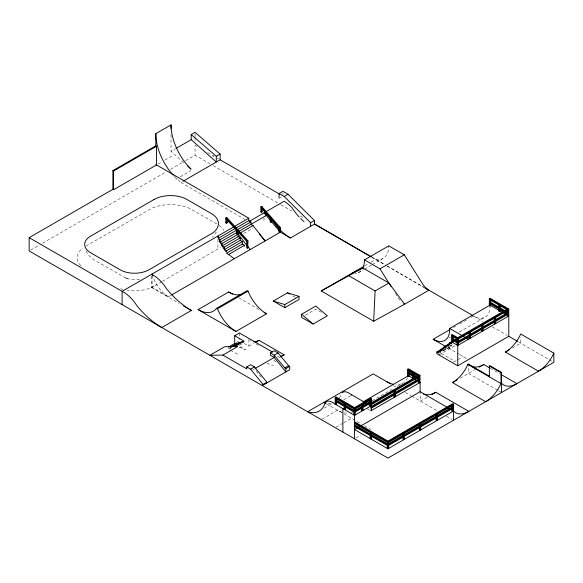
<?xml version="1.0" encoding="UTF-8"?>
<svg xmlns="http://www.w3.org/2000/svg" width="583" height="583" viewBox="0 0 583 583"><rect width="100%" height="100%" fill="white"/><g stroke="black" fill="none" stroke-linecap="round" stroke-linejoin="round"><path stroke-width="0.44" stroke-dasharray="2.92 2.19" d="M216.329 232.012L212.365 237.47M162.555 281.283L220.323 247.513M183.696 162.621L171.023 151.325L175.68 148.636M158.044 164.063L161.848 161.87M164.887 160.114L171.73 156.164M30.724 250.049L39.374 245.057M42.515 243.242L165.958 171.97M170.673 169.245L184.826 161.076M185.613 160.624L195.05 155.18L210.018 163.816M212.759 156.616L214.296 155.734M175.716 179.469L177.232 178.595M180.278 176.838L190.925 170.688M174.157 176.292L180.905 182.464L182.479 181.561M85.963 246.062L151.799 208.255A30.812 17.789 0 0 1 189.307 208.255L217.182 224.142M279.825 197.819L281.363 196.937M243.621 233.499L253.044 228.055M151.689 276.036L151.689 287.557L161.775 281.735M152.112 275.788L152.112 287.317L168.465 296.754L170.812 295.399M364.754 265.833L367.895 264.026M371.028 262.212L375.736 259.493L377.587 259.697A27.437 15.843 60 0 0 388.803 245.866M236.064 342.666L239.467 340.698L239.467 338.125M358.246 272.757L363.741 269.586M364.521 269.135L371.582 265.061M372.362 264.609L382.557 258.721M229.002 349.436L229.002 348.117L230.562 349.02L232.143 348.109M239.409 345.391L243.351 343.117M244.182 343.423L248.905 346.149L253.561 343.46M305.324 315.214L315.797 309.165L321.182 312.277M252.913 369.768L254.45 368.886M278.725 357.984L280.277 357.087M453.348 327.61L455.673 326.269M459.557 324.024L468.098 319.098M471.202 317.305L473.534 315.957A23.371 13.496 60 0 0 490.019 305.128M324.228 408.173L331.975 403.698M449.107 337.951L450.666 337.054M459.2 332.121L485.603 316.882M343.73 399.763L350.696 395.74M322.056 419.17L337.542 410.228M444.399 349.523L446.687 348.204M449.733 346.44L452.78 344.684M442.796 350.937L448.888 347.424M442.978 350.995L451.359 346.164L451.359 344.626M438.984 354.945L455.083 345.653M372.231 400.769L394.144 388.118M397.271 386.31L401.184 384.051M335.99 427.215L342.957 423.192M343.73 422.741L351.469 418.273M453.698 362.043L457.159 360.046M457.91 359.616L463.157 356.585M356.096 437.928L360.739 435.246M427.303 397.147L420.394 401.133L420.394 391.863M460.191 378.156L475.429 369.36M512.282 348.08L520.728 343.205L520.728 337.36M153.978 286.238L151.434 287.528A27.765 16.025 0 0 1 127.349 290.298M351.469 412.494L352.664 412.064M139.694 279.279L132.771 279.811L126.963 278.514M86.036 250.85L88.485 255.07L92.959 259.195L126.322 278.266M125.316 277.88L127.786 278.834M239.11 347.111L245.56 349.72L239.256 346.2M266.97 363.194L273.281 365.723M230.576 350.31L237.529 354.194M196.617 146.231L195.05 145.327L195.05 155.18M207.592 152.571L213.866 156.193M217 158L218.567 158.911M213.167 165.638L280.139 204.305M280.926 204.757L291.908 211.097M300.464 216.038L302.796 217.386M371.808 257.227L384.19 264.376M387.265 266.154L424.439 287.616M473.534 315.957L482.957 321.401M492.365 326.83L507.225 335.407M518.491 341.915L552.276 361.416M180.905 182.464L244.882 219.405M490.099 368.172L499.565 373.637M449.646 345.18L451.359 346.164M448.225 347.964L458.653 353.983M459.404 354.42L468.411 359.624M441.404 353.546L454.908 361.343M497.62 390.238L468.44 373.397L468.44 364.965M498.407 390.697L501.562 392.519M292.979 295.996L295.326 297.352M393.583 385.655L395.944 387.025M405.411 392.483L410.928 395.675M411.715 396.127L437.738 411.153M446.418 416.16L451.934 419.345M238.753 297.775L258.765 309.325M256.01 343.839L259.151 345.653M366.969 408.668L370.096 410.476L370.096 408.013M151.689 287.557L178.908 303.277M276.058 361.824L274.068 360.673L274.068 358.96M326.24 403.706L342.957 413.354M343.73 413.806L361.526 424.074M364.615 425.86L370.803 429.438M372.056 257.263L386.186 265.447M386.974 265.906L424.286 287.514M219.157 225.497L220.345 226.401A32.757 18.911 0 0 1 223.872 230.38M256.112 370.948L262.233 378.52M395.449 293.438L397.788 297.162A13.934 8.045 60 0 0 400.929 301.294M449.646 346.98L449.646 348.787M282.901 192.878L282.901 194.46M263.99 217.656L263.99 222.721M248.905 339.291L248.905 346.149M239.467 332.988L239.467 337.273M230.562 347.381L230.562 349.02M217.933 239.467L217.933 249.313M195.05 134.061L195.05 136.604M195.05 137.45L195.05 140.955M171.023 134.586L171.023 151.325M123.079 289.408A27.765 16.025 0 0 1 120.652 288.694M80.928 265.761A27.765 16.025 0 0 1 82.939 247.986M168.465 296.754A24.552 14.174 60 0 1 152.797 276.306M360.892 270.818A27.437 15.843 60 0 1 355.047 273.675M250.566 340.625A15.508 8.949 -60 0 1 249.925 340.006M279.024 356.337A15.508 8.949 -60 0 1 277.246 356.009M331.231 403.152A32.83 18.955 60 0 1 326.451 403.006M339.342 397.927A32.83 18.955 60 0 0 340.946 394.647A11.135 6.428 60 0 1 341.463 393.583M346.601 413.136A32.597 18.824 60 0 1 344.342 412.837M341.995 412.217A32.597 18.824 60 0 1 337.178 410.024M401.359 383.862A32.597 18.824 60 0 1 395.901 384.671M407.597 377.82A32.597 18.824 60 0 1 403.676 382.594M403.13 382.965A32.597 18.824 60 0 1 401.971 383.599"/><path stroke-width="0.87" d="M373.674 321.24L375.102 290.961L388.89 283.003L404.587 304.224L428.891 290.188A13.934 8.045 60 0 1 422.099 283.127L404.296 254.807L388.803 245.866L364.492 259.901A27.437 15.843 60 0 1 362.866 267.947L321.233 290.961L373.674 321.24L404.587 304.224A13.934 8.045 60 0 1 403.961 303.838M247.943 240.881L247.148 241.741L226.233 218.982L226.525 218.406L227.239 217.998L247.943 240.881L247.731 248.132M236.253 346.579L236.253 345.741L237.675 346.557L224.623 346.739L209.836 355.273L222.888 355.098L246.769 368.886L246.769 366.911L250.61 364.696L254.45 366.911L266.897 382.222L263.057 384.437L262.284 385.552L289.722 369.717L289.722 366.335L288.607 365.694L278.047 352.963L274.207 350.747L270.366 352.963L270.366 355.258L274.207 357.474L285.881 371.932L285.881 368.551L289.722 366.335M266.118 383.337L266.897 382.222M371.517 404.566L370.803 404.157L371.517 404.566L394.676 391.033L394.676 393.744L371.517 407.196L370.803 406.781L393.962 393.336L393.962 390.625M419.964 379.059L419.257 379.467L418.543 379.059L394.669 392.92L395.383 393.328L395.383 390.625L419.257 376.676L418.543 376.268L418.543 379.876M419.257 375.853L371.517 403.582L370.803 403.174L418.543 375.445L419.257 375.853L419.964 375.445L419.964 382.339L419.257 382.747L419.257 375.853L418.543 375.445M395.383 393.328L419.257 379.467L418.543 379.059M419.257 380.291L395.383 394.152L394.669 393.773M553.85 353.138A26.563 15.34 -60 0 1 538.495 371.196L505.374 352.074A26.563 15.34 -60 0 0 520.728 334.015L553.85 353.138L553.85 362.327L387.95 458.107L29.15 250.96L29.15 237.66L112.883 189.322L112.883 170.608L155.814 145.823L155.814 133.675L171.023 124.893A42.617 24.603 60 0 0 186.217 163.881L191.035 169.157L187.704 166.184M112.883 170.608L113.59 171.016L156.521 146.231L156.521 164.945L113.59 189.73L112.883 189.322M191.209 134.578L216.3 156.288L216.3 162.03L191.209 139.665L191.209 134.578L195.05 132.363L220.141 154.065L220.141 159.815L279.76 194.234M176.46 148.184L191.209 139.665M216.3 156.288L220.141 154.065M183.259 181.102L220.141 159.815M227.239 219.674L227.239 222.757L226.525 223.172L225.818 222.757L225.818 217.998L226.525 217.59L227.239 217.998M225.818 222.757L226.525 222.349L227.239 222.757M279.06 198.264L279.06 193.505L282.901 191.29L288.017 194.241L314.456 220.505L314.456 224.12L371.021 256.775M262.284 208.554L262.284 211.891L261.578 212.299L260.863 211.891L260.863 206.797L261.578 206.389L280.343 227.567L280.343 232.158L171.599 294.947M260.863 206.797L261.578 207.213L262.284 206.797M279.06 193.505L284.176 196.456L288.017 194.241M218.705 238.039L248.781 220.673L248.781 218.21L122.124 291.332L29.15 237.66M260.863 211.891L261.578 211.476M249.546 221.219L284.176 201.222A33.523 19.356 60 0 1 292.09 207.869A40.868 23.597 60 0 0 297.687 215.338L299.203 217.029M218.887 239.03L220.068 239.715L250.916 221.904L250.916 224.368L253.044 225.592L265.127 240.947L259.34 234.111M237.944 231.517L237.944 233.863L237.339 234.213L236.632 233.805L236.632 230.3L237.237 229.95M220.068 239.715L220.068 242.171L237.033 232.377M238.578 231.487L266.125 215.579M236.632 233.805L237.237 233.455L237.944 233.863M220.068 242.171L222.196 243.403L253.044 225.592M222.196 243.403L222.196 245.866L238.119 236.676L240.254 237.908L240.254 240.371L224.331 249.56L224.331 247.097L240.254 237.908M271.591 219.208L271.591 221.839L270.876 222.247L270.25 221.504L270.25 218.312L270.957 217.904M270.25 221.504L270.957 221.095L263.99 212.875A33.523 19.356 60 0 1 270.374 217.976L270.957 218.567M224.331 249.56L226.466 250.792L242.382 241.602L242.382 244.058L226.466 253.255M244.517 246.281L244.517 245.29L228.594 254.487L227.173 253.663M261.578 207.213L278.922 227.567L279.629 227.151M278.922 227.567L279.629 227.975L280.343 227.567M310.622 226.335L310.622 222.721L314.456 220.505M279.629 231.75L290.436 237.988L314.456 224.12M151.689 274.265A29.493 17.031 60 0 1 166.607 288.818A72.452 41.83 60 0 0 191.348 310.462L161.782 327.529A72.452 41.83 60 0 1 137.041 305.893A29.493 17.031 60 0 0 122.124 291.332L122.124 304.632M198.133 309.617A30.608 17.672 60 0 0 216.614 308.305L247.177 290.655L248.03 291.15A30.608 17.672 60 0 0 266.511 313.8L235.947 331.45L198.133 309.617L228.696 291.974A30.608 17.672 60 0 0 240.866 294.67M216.614 308.305L217.466 308.793L248.03 291.15M273.289 301.039L287.506 292.834L299.021 296.361L299.021 299.48L284.803 307.686L273.289 301.039L284.803 304.566L299.021 296.361M236.159 344.4L234.701 343.453L234.701 335.735L239.467 332.988L272.494 352.052M321.233 290.961L363.974 266.285M228.39 347.096L234.701 343.453M230.576 347.206L236.887 343.562M230.562 347.381L238.454 342.826M232.274 346.725L240.16 342.17M234.264 346.608L234.264 346.069L242.149 341.514L243.475 342.279M236.253 345.741L244.139 341.186L234.701 335.735M222.888 355.098L237.675 346.557M364.492 259.901L379.985 268.843L404.296 254.807M301.586 314.259L315.797 306.053L327.325 315.826L313.115 324.031L301.586 317.378L301.586 314.259L313.115 324.031M255.893 342.112L258.998 340.319L284.161 354.85L281.05 356.643M278.047 352.963L274.207 355.178L270.366 352.963M246.769 366.911L250.61 369.126L254.45 366.911M255.23 368.434L274.207 357.474L274.207 355.178L284.774 367.909L285.881 368.551M284.774 367.909L288.607 365.694M490.733 304.056L490.733 305.536L490.019 305.944L489.312 305.536L489.312 298.642L490.019 298.226L508.784 309.063L508.784 336.311L457.75 365.774L436.856 353.713L436.856 351.906L443.707 347.949M490.019 302.905L498.691 307.911L498.691 304.88L490.019 299.873L490.019 302.905L490.733 302.497L498.618 307.052M446.002 346.681L433.162 339.27A23.371 13.496 60 0 0 449.646 328.433L490.019 305.128L498.618 310.083M433.162 339.27L449.464 329.854M370.096 405.549L370.096 402.518L370.803 402.926L370.803 405.965L354.544 415.351L335.21 404.187L335.21 397.293L335.925 396.885L354.544 407.634M353.837 408.865L335.925 398.524L335.925 400.74L336.631 400.332L344.13 404.66M436.856 351.906L438.984 353.138L438.984 351.33L440.697 352.314L440.697 350.019L442.118 350.842L442.118 348.539L443.393 349.283L443.393 347.308L445.244 348.379L445.244 346.404L446.804 347.308L446.804 345.34L448.509 346.324L448.509 344.189L449.792 344.932L449.792 342.629L451.643 343.7L451.643 334.999L452.35 334.591L457.75 337.71L507.363 309.063L507.363 309.886L499.405 305.288L499.405 308.327L503.748 310.834M499.405 308.327L500.112 307.911L507.348 312.094M336.631 401.148L336.631 404.187L335.925 404.595L335.925 401.563L344.167 406.322L344.167 409.361M490.019 305.944L490.019 303.728L498.691 308.735L498.691 310.95L499.405 310.542M498.691 310.95L499.405 311.358L500.112 310.95L502.16 312.131M452.35 339.27L457.043 341.973L457.043 338.942L452.35 336.231L452.35 339.27L453.064 338.854L458.464 341.973L469.803 335.429L469.803 332.39L469.089 331.982L469.089 335.021L457.75 341.565M449.792 342.629L456.642 338.672M457.706 338.388L451.643 341.893L457.75 345.42L508.784 315.957M508.784 309.063L457.75 338.526L457.75 365.774M448.509 344.189L450.032 343.314M443.393 347.308L450.615 343.139M445.244 346.404L450.572 343.329M453.064 340.414L453.064 341.893L452.35 342.301L452.35 340.086L457.043 342.797L457.043 345.012M451.643 334.999L458.464 338.942L469.803 332.39M494.96 317.043L495.674 317.458L508.077 310.294L508.077 313.333L495.674 320.49L494.96 320.082L507.363 312.918M442.118 348.539L445.922 346.346M447.445 345.464L448.968 344.582M440.697 350.019L442.978 348.7M363.056 401.898L407.597 376.188L407.597 369.287L408.45 368.799L419.964 375.445M438.984 351.33L441.273 350.011M344.881 403.691L344.881 405.914L345.588 405.498L353.801 410.243M470.554 334.176L481.85 327.653L482.556 328.061L482.272 324.862M483.336 326.793L494.253 320.49L495.674 321.299L508.077 314.135L508.077 316.365L507.363 315.957L507.363 310.644M482.556 328.061L470.51 335.021L470.51 331.982L494.96 317.866L494.96 320.905L483.271 327.653L482.986 324.454M457.75 342.367L458.464 342.782L469.803 336.231L469.803 338.468L469.089 338.053L469.089 335.823M481.85 329.198L481.85 330.692L482.556 331.1L482.556 328.87L470.51 335.823L470.51 338.053L469.803 337.644L469.089 338.053M418.405 376.348L408.311 370.518L408.311 372.734L409.164 372.245L412.771 374.33M345.588 406.322L345.588 409.361L344.881 409.769L344.881 406.73L353.837 411.904M481.85 330.692L482.556 330.277M494.253 321.299L494.253 323.529L494.96 323.12L495.674 323.529L495.674 321.299M507.363 315.957L508.077 315.549M407.597 376.188L408.311 376.596L409.164 376.101L409.164 373.069M370.803 410.068L371.517 410.476L371.517 398.655L354.544 408.457L354.544 438.824M335.21 397.293L355.258 408.865L370.803 399.887L370.803 402.102L363.034 406.591C364.047 403.166 361.511 404.631 362.32 407L355.258 411.081L354.544 410.672L361.613 406.591L362.32 407M413.354 373.433L413.354 375.649L414.207 375.16L418.536 377.653M363.1 405.732L370.096 401.694L370.803 402.102M354.544 411.489L355.258 411.904L362.32 407.823L362.32 410.862L361.613 410.447L361.613 408.173M370.803 402.926L363.034 407.415L363.034 410.447M419.257 375.037L418.405 375.525L407.597 369.287M361.613 410.447L362.32 410.038M370.803 410.884L420.11 382.419L420.11 391.696L354.544 429.547L387.95 448.837L453.516 410.986A26.432 15.26 -60 0 0 468.87 411.394L435.741 392.272A26.432 15.26 -60 0 1 423.382 394.013M388.664 448.422L388.664 441.528L355.258 422.245L354.544 422.653L387.95 441.943L453.516 404.092L453.516 420.256M370.11 433.854L355.258 425.277L354.544 425.692L370.183 434.721L370.183 432.499L354.544 423.477M489.348 376.851L489.348 366.015L500.994 372.741L500.994 383.57A26.432 15.26 -60 0 1 485.639 401.709L452.517 382.586A26.432 15.26 -60 0 0 467.872 364.448L468.44 364.12L489.254 376.137M431.908 394.487L435.741 392.272M452.517 382.586L457.123 379.927M479.226 367.166L483.788 364.528L489.312 367.72M505.374 352.074L509.214 349.851M370.897 435.129L387.243 444.567L387.243 442.351L370.897 432.914L370.897 435.129L371.604 434.721L387.178 443.707M371.604 435.537L371.604 438.576L370.897 438.984L370.897 435.953L387.243 445.39L387.243 448.422M500.994 372.741L501.562 372.413L501.562 392.519M388.664 442.351L403.633 433.708L403.633 435.924L388.664 444.567M436.769 413.755L437.476 414.17L452.802 405.323L452.802 407.539L437.476 416.386L436.769 415.97L452.095 407.123L452.802 407.539M388.744 443.699L402.919 435.516L403.633 435.924M404.42 434.648L419.315 426.049L420.022 426.465L420.022 424.249L404.347 433.3L404.347 435.516L420.022 426.465M420.788 425.204L436.055 416.386L436.769 416.794L436.769 414.579L420.737 423.834L420.737 426.049L436.769 416.794M388.664 445.39L403.633 436.747L403.633 439.779L402.919 439.371L402.919 437.097M420.022 427.281L419.315 426.873L419.315 429.911L420.022 430.32L420.022 427.281L404.347 436.332L404.347 439.371M452.095 408.705L452.095 410.986L452.802 410.57M393.97 394.188L394.035 396.68L394.742 396.272L395.456 396.651L395.383 394.152L393.962 393.336M489.348 366.015L490.026 365.752L501.562 372.413M394.749 396.272L395.456 396.651M394.035 396.68L394.742 397.067L394.676 394.56L371.517 408.013L370.803 407.604M418.543 376.268L419.257 376.676M394.669 390.209L395.383 390.625M489.312 298.642L507.363 309.063M505.191 311.665L508.077 313.333M506.642 313.326L499.405 309.143L499.405 311.358M503.53 312.918L507.319 315.111M494.253 323.529L494.96 323.937L494.96 321.707L483.271 328.455L483.271 330.692M425.196 288.053L472.747 315.505M508.784 336.311L517.74 341.485M481.85 328.455L482.556 328.87M155.814 145.823L156.521 146.231M469.089 335.021L469.803 335.429M449.646 328.433L462.304 335.735M463.062 336.18L468.411 339.27M155.814 164.53L248.781 218.21M248.781 220.673L250.916 221.904M452.35 341.485L453.064 341.893M457.75 344.604L458.464 345.012L458.464 342.782M501.14 374.548L516.917 383.658A26.432 15.26 -60 0 1 501.562 383.242M225.818 217.998L247.447 241.165L247.447 248.3M236.632 230.3L237.339 230.708L237.339 234.213M467.872 364.448L500.994 383.57M247.447 241.165L246.733 240.757L246.733 247.884M240.254 240.371L242.382 241.602M247.236 245.888L247.943 246.296M242.382 244.058L244.517 245.29M222.196 245.866L224.331 247.097M287.506 292.834L289.853 294.189M408.311 372.734L412.647 375.241L412.647 373.025M413.354 375.649L418.405 378.564L418.405 379.387L413.354 376.472L413.354 378.746M408.45 375.692L412.771 378.185M414.928 379.431L416.371 380.262M419.257 381.931L420.11 382.419M419.396 382.834L418.543 382.339L418.543 380.699M453.516 404.092L452.802 403.676L387.95 441.12L387.95 448.837M452.095 404.908L452.802 405.323M420.11 391.696L446.629 407.007M448.174 407.903L452.029 410.126M452.095 410.986L452.802 411.394L452.802 408.355L437.476 417.202L437.476 420.241L436.769 419.833M390.428 383.833L373.193 373.885L307.635 411.736A32.83 18.955 60 0 0 324.687 404.034A11.135 6.428 60 0 1 332.711 402.532L335.21 404.187M228.696 291.974L232.566 294.204M264.128 312.422L266.511 313.8M371.517 398.655L370.803 398.247L353.837 408.042L353.837 414.936M370.096 398.655L370.803 399.071M370.803 399.887L370.096 399.479L370.096 401.694M370.803 403.174L371.517 403.582M370.803 405.141L371.517 405.549M342.163 392.731A11.135 6.428 60 0 1 348.969 393.146L370.803 405.965M370.803 406.781L371.517 407.196M183.572 305.973L191.348 310.462M403.633 433.708L402.919 433.3L402.919 435.516M335.925 400.74L344.167 405.498L344.167 403.283M344.881 405.914L353.837 411.081M335.925 403.779L336.631 404.187M344.881 408.945L345.588 409.361M354.544 414.528L355.258 414.936L355.258 411.904M234.264 346.069L235.175 346.594M325.46 403.254L323.893 402.35A32.83 18.955 60 0 0 325.817 402.882M354.544 426.508L370.183 435.537L370.183 438.576M370.897 438.168L371.604 438.576M314.456 223.901L371.284 256.811M425.051 287.958L428.891 290.188M388.89 283.003L362.866 267.947L351.425 273.529A27.437 15.843 60 0 0 352.671 273.697M349.071 275.905L375.102 290.961M234.279 258.75L229.039 254.786M303.976 221.606L300.762 218.64M284.176 196.456L310.622 222.721M280.343 230.052L280.576 230.3A40.868 23.597 60 0 0 290.436 237.988M250.61 369.126L263.057 384.437M234.883 227.348L236.057 228.653M237.944 230.737L239.11 232.019M242.586 235.867L244.911 238.432M279.017 228.682L277.501 226.991A40.868 23.597 60 0 1 273.216 221.482M173.144 175.119L171.001 172.663A42.617 24.603 60 0 1 155.814 133.675M270.25 218.312L261.578 208.131L261.578 212.299M271.35 221.547L280.343 232.158M246.66 245.064L238.119 234.213L238.119 236.676M247.731 246.42L250.202 249.56M224.331 249.386L224.287 249.32A24.552 14.174 60 0 1 220.461 242.863L220.192 242.244M224.572 249.699L226.466 252.06L226.466 250.792M379.985 268.843L391.229 286.727M220.068 241.967L217.933 236.02L217.933 237.66M500.112 304.88L500.112 307.911M500.112 309.471L500.112 310.95M495.674 317.458L495.674 320.49M494.253 318.216L494.253 320.49M490.733 300.223L490.733 302.497M481.85 325.372L481.85 327.653M458.464 338.942L458.464 341.973M453.064 335.823L453.064 338.854M452.095 405.651L452.095 407.123M437.476 414.17L437.476 416.386M436.055 414.907L436.055 416.386M436.055 417.967L436.055 420.241L436.769 420.649L436.769 417.617L420.737 426.873L420.737 429.911M419.315 423.834L419.315 426.049M414.207 373.681L414.207 375.16M414.207 375.977L414.207 379.016M412.647 379.096L412.647 376.064L408.311 373.557L408.311 376.596M409.164 370.766L409.164 372.245M371.604 433.242L371.604 434.721M361.613 405.112L361.613 406.591M355.258 408.865L355.258 411.081M355.258 422.245L355.258 423.061M355.258 425.277L355.258 426.1M351.469 394.8L351.469 395.289M345.588 404.019L345.588 405.498M342.891 408.617L342.891 432.09M336.631 398.116L336.631 400.332M284.803 304.566L284.803 307.686M279.629 227.975L279.629 232.573M278.922 232.158L278.922 228.492L270.876 219.055L270.876 222.247M237.237 230.824L237.237 233.455M226.525 219.317L226.525 223.172M171.023 124.893L171.023 128.413M113.59 171.016L113.59 189.73M152.549 275.54A24.552 14.174 60 0 1 152.112 274.017M258.998 340.319A15.508 8.949 -60 0 1 253.86 341.813M284.161 354.85A15.508 8.949 -60 0 1 280.999 356.133M235.947 331.45A30.608 17.672 60 0 1 217.466 308.793M393.642 384.372A32.597 18.824 60 0 1 386.485 381.559M483.788 364.528A26.432 15.26 -60 0 1 471.428 366.27M469.344 364.98A26.432 15.26 -60 0 1 468.44 364.12M154.036 199.532L90.605 236.159A20.31 11.726 0 0 0 90.605 252.738L120.171 269.805A20.31 11.726 0 0 0 148.891 269.805L212.321 233.185A25.309 14.611 0 0 0 212.35 214.129L187.07 199.532A23.356 13.482 0 0 0 154.036 199.532"/></g></svg>
